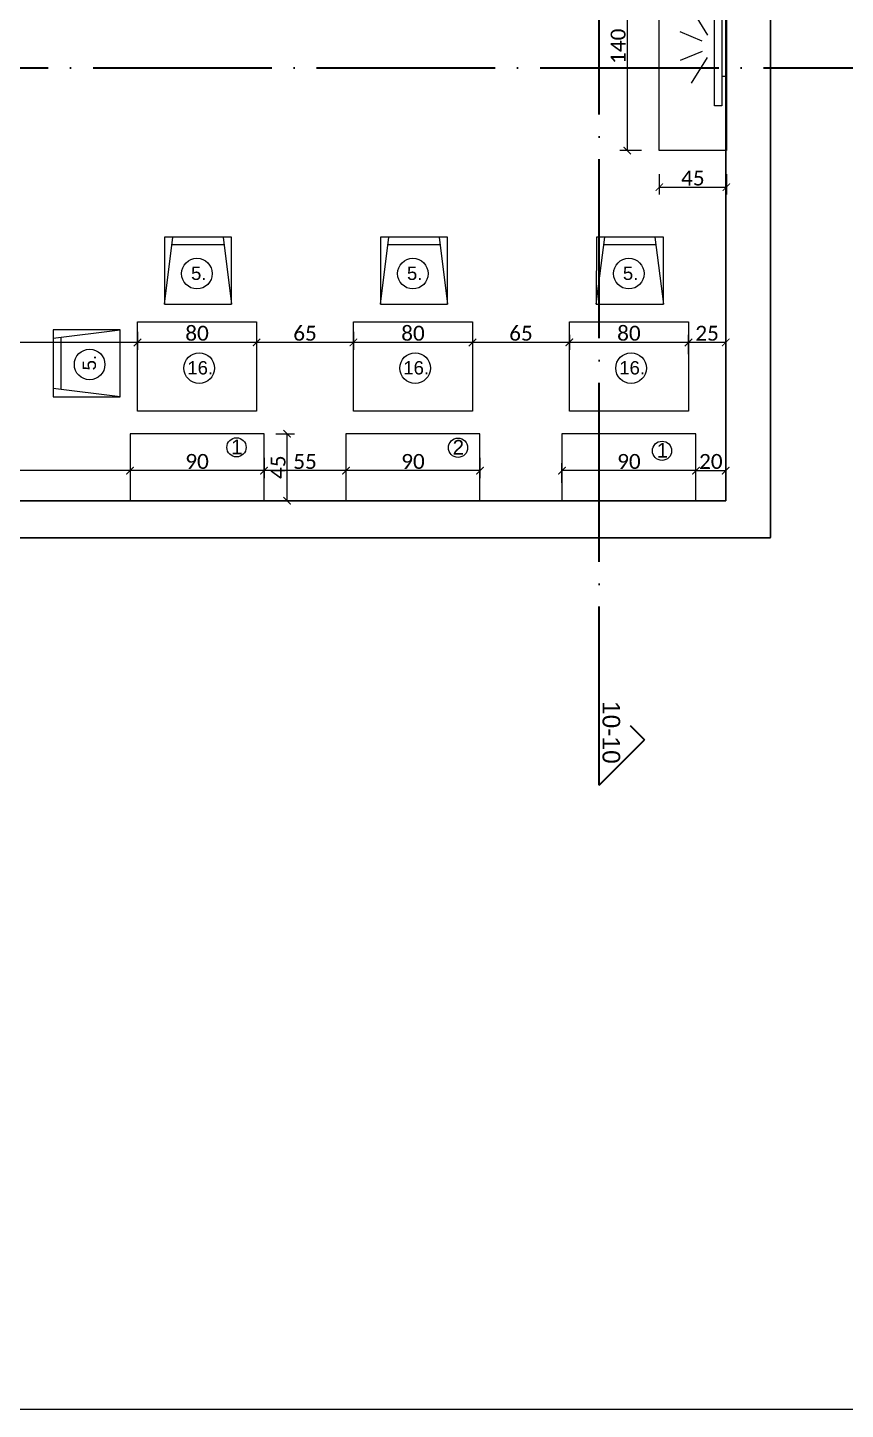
# Model space of a CAD drawing. Header units: centimetres. Extents: x -26724 to 60145, y -23645 to 6771.
# Drawn here: x -18454 to -17905, y -3525 to -2598 of the extents above; entities that cross this region are included whole.
import ezdxf

# ---------------------------------------------------------------- set-up
doc = ezdxf.new("R2010")
doc.units = ezdxf.units.CM
doc.linetypes.add('ACAD_ISO04W100', pattern=[30, 24, -3, 0, -3])
for name, color, linetype, lineweight in [('4.KOTE', 88, 'Continuous', 15), ('namestaj', 8, 'Continuous', 9), ('namjestaj', 150, 'Continuous', 5), ('zid', 7, 'Continuous', 40)]:
    doc.layers.add(name, color=color, linetype=linetype, lineweight=lineweight)
doc.layers.add('IZGLED 2', color=253, linetype='Continuous', lineweight=9, true_color=0x828282)
doc.layers.add('pozicije', color=7, linetype='Continuous')
doc.styles.add('0.15', font='arial.ttf', dxfattribs={"height": 0.15})
doc.styles.get("Standard").update_dxf_attribs({"font": 'calibri.ttf'})
doc.dimstyles.new('ja 1 50', dxfattribs={"dimtxt": 10, "dimasz": 5, "dimexe": 5, "dimexo": 5, "dimgap": 1, "dimtad": 1, "dimdec": 0, "dimtxsty": 'Standard', "dimblk": 'ARCHTICK', "dimcen": 2.5, "dimclrd": 256, "dimclrt": 7, "dimadec": 0, "dimazin": 0, "dimtfac": 1, "dimtdec": 0, "dimtix": 1, "dimtmove": 1, "dimatfit": 3, "dimldrblk": 'ARCHTICK', "dimfxl": 10, "dimfxlon": 1, "dimlwd": 0, "dimlwe": 9, "dimarcsym": 0})

# ---------------------------------------------------------------- blocks, each defined once
blk = doc.blocks.new('UYYYYUUUUY')
at = {"layer": 'namestaj'}
for p, q in [((5424.75, -7104.17), (5424.75, -7064.17)), ((5424.75, -7064.17), (5427.75, -7064.17)), ((5448.04, -7059.31), (5437.38, -7076.64)), ((5440.91, -7080.76), (5455.81, -7074.54)), ((5448.04, -7109.03), (5437.38, -7091.7)), ((5440.91, -7087.58), (5455.81, -7093.79)), ((5427.75, -7104.17), (5424.75, -7104.17))]:
    blk.add_line(p, q, dxfattribs=at)
blk.add_lwpolyline([(5432.75, -7124.17), (5432.75, -7044.17), (5427.75, -7044.17), (5427.75, -7124.17), (5432.75, -7124.17)], dxfattribs=at)
blk = doc.blocks.new('_ArchTick')
at = {"color": 0, "linetype": 'ByBlock', "const_width": 0.15}
blk.add_lwpolyline([(-0.5, -0.5), (0.5, 0.5)], dxfattribs=at)
blk = doc.blocks.new('*D2572')
at = {"layer": '4.KOTE', "color": 0, "lineweight": 9, "transparency": 16777216}
for p, q in [((-18095.07, -2903.29), (-18095.07, -2890.07)), ((-18005.07, -2903.29), (-18005.07, -2890.07))]:
    blk.add_line(p, q, dxfattribs=at)
at = {"layer": '4.KOTE', "lineweight": 0, "transparency": 16777216}
blk.add_line((-18005.07, -2895.07), (-18095.07, -2895.07), dxfattribs=at)
at = {"layer": 'Defpoints', "color": 0, "transparency": 16777216}
for p in [(-18095.07, -2895.07), (-18095.07, -2915.26, 13.5), (-18005.07, -2915.26, 13.5)]:
    blk.add_point(p, dxfattribs=at)
at = {"layer": '4.KOTE', "lineweight": 0, "transparency": 16777216, "xscale": 5, "yscale": 5, "zscale": 5, "rotation": 180}
blk.add_blockref('_ArchTick', (-18095.07, -2895.07), dxfattribs=at)
at = {"layer": '4.KOTE', "lineweight": 0, "transparency": 16777216, "xscale": 5, "yscale": 5, "zscale": 5}
blk.add_blockref('_ArchTick', (-18005.07, -2895.07), dxfattribs=at)
at = {"layer": '4.KOTE', "color": 7, "transparency": 16777216, "insert": (-18050.07, -2888.94), "char_height": 10, "attachment_point": 5}
blk.add_mtext('90', dxfattribs=at)
blk = doc.blocks.new('*D2573')
at = {"layer": '4.KOTE', "color": 0, "lineweight": 9, "transparency": 16777216}
for p, q in [((-18240.07, 11.97), (-18240.07, 25.19)), ((-18150.07, 10.19), (-18150.07, 25.19))]:
    blk.add_line(p, q, dxfattribs=at)
at = {"layer": '4.KOTE', "lineweight": 0, "transparency": 16777216}
blk.add_line((-18240.07, 20.19), (-18150.07, 20.19), dxfattribs=at)
at = {"layer": 'Defpoints', "color": 0, "transparency": 16777216}
for p in [(-18150.07, 20.19), (-18240.07, 0, 13.5), (-18150.07, -2870.26, 13.5)]:
    blk.add_point(p, dxfattribs=at)
at = {"layer": '4.KOTE', "lineweight": 0, "transparency": 16777216, "xscale": 5, "yscale": 5, "zscale": 5, "rotation": 180}
blk.add_blockref('_ArchTick', (-18240.07, 20.19), dxfattribs=at)
at = {"layer": '4.KOTE', "lineweight": 0, "transparency": 16777216, "xscale": 5, "yscale": 5, "zscale": 5}
blk.add_blockref('_ArchTick', (-18150.07, 20.19), dxfattribs=at)
at = {"layer": '4.KOTE', "color": 7, "transparency": 16777216, "insert": (-18195.07, 26.31), "char_height": 10, "attachment_point": 5}
blk.add_mtext('90', dxfattribs=at)
blk = doc.blocks.new('*D2574')
at = {"layer": '4.KOTE', "color": 0, "lineweight": 9, "transparency": 16777216}
for p, q in [((-18240.07, -2886.4), (-18240.07, -2900.07)), ((-18150.07, -2886.4), (-18150.07, -2900.07))]:
    blk.add_line(p, q, dxfattribs=at)
at = {"layer": '4.KOTE', "lineweight": 0, "transparency": 16777216}
blk.add_line((-18150.07, -2895.07), (-18240.07, -2895.07), dxfattribs=at)
at = {"layer": 'Defpoints', "color": 0, "transparency": 16777216}
for p in [(-18240.07, -2870.26, 13.5), (-18150.07, -2870.26, 13.5), (-18240.07, -2895.07)]:
    blk.add_point(p, dxfattribs=at)
at = {"layer": '4.KOTE', "lineweight": 0, "transparency": 16777216, "xscale": 5, "yscale": 5, "zscale": 5, "rotation": 180}
blk.add_blockref('_ArchTick', (-18240.07, -2895.07), dxfattribs=at)
at = {"layer": '4.KOTE', "lineweight": 0, "transparency": 16777216, "xscale": 5, "yscale": 5, "zscale": 5}
blk.add_blockref('_ArchTick', (-18150.07, -2895.07), dxfattribs=at)
at = {"layer": '4.KOTE', "color": 7, "transparency": 16777216, "insert": (-18195.07, -2888.94), "char_height": 10, "attachment_point": 5}
blk.add_mtext('90', dxfattribs=at)
blk = doc.blocks.new('*D2575')
at = {"layer": '4.KOTE', "color": 0, "lineweight": 9, "transparency": 16777216}
for p, q in [((-18295.07, -2886.4), (-18295.07, -2900.07)), ((-18240.07, -2886.4), (-18240.07, -2900.07))]:
    blk.add_line(p, q, dxfattribs=at)
at = {"layer": '4.KOTE', "lineweight": 0, "transparency": 16777216}
blk.add_line((-18240.07, -2895.07), (-18295.07, -2895.07), dxfattribs=at)
at = {"layer": 'Defpoints', "color": 0, "transparency": 16777216}
for p in [(-18295.07, -2870.26, 13.5), (-18240.07, -2870.26, 13.5), (-18295.07, -2895.07)]:
    blk.add_point(p, dxfattribs=at)
at = {"layer": '4.KOTE', "lineweight": 0, "transparency": 16777216, "xscale": 5, "yscale": 5, "zscale": 5, "rotation": 180}
blk.add_blockref('_ArchTick', (-18295.07, -2895.07), dxfattribs=at)
at = {"layer": '4.KOTE', "lineweight": 0, "transparency": 16777216, "xscale": 5, "yscale": 5, "zscale": 5}
blk.add_blockref('_ArchTick', (-18240.07, -2895.07), dxfattribs=at)
at = {"layer": '4.KOTE', "color": 7, "transparency": 16777216, "insert": (-18267.57, -2888.99), "char_height": 10, "attachment_point": 5}
blk.add_mtext('55', dxfattribs=at)
blk = doc.blocks.new('*D2576')
at = {"layer": '4.KOTE', "color": 0, "lineweight": 9, "transparency": 16777216}
for p, q in [((-18385.07, -2886.4), (-18385.07, -2900.07)), ((-18295.07, -2886.4), (-18295.07, -2900.07))]:
    blk.add_line(p, q, dxfattribs=at)
at = {"layer": '4.KOTE', "lineweight": 0, "transparency": 16777216}
blk.add_line((-18295.07, -2895.07), (-18385.07, -2895.07), dxfattribs=at)
at = {"layer": 'Defpoints', "color": 0, "transparency": 16777216}
for p in [(-18385.07, -2870.26, 13.5), (-18295.07, -2870.26, 13.5), (-18385.07, -2895.07)]:
    blk.add_point(p, dxfattribs=at)
at = {"layer": '4.KOTE', "lineweight": 0, "transparency": 16777216, "xscale": 5, "yscale": 5, "zscale": 5, "rotation": 180}
blk.add_blockref('_ArchTick', (-18385.07, -2895.07), dxfattribs=at)
at = {"layer": '4.KOTE', "lineweight": 0, "transparency": 16777216, "xscale": 5, "yscale": 5, "zscale": 5}
blk.add_blockref('_ArchTick', (-18295.07, -2895.07), dxfattribs=at)
at = {"layer": '4.KOTE', "color": 7, "transparency": 16777216, "insert": (-18340.07, -2888.94), "char_height": 10, "attachment_point": 5}
blk.add_mtext('90', dxfattribs=at)
blk = doc.blocks.new('*D2577')
at = {"layer": '4.KOTE', "color": 0, "lineweight": 9, "transparency": 16777216}
for p, q in [((-18570.07, -2886.23), (-18570.07, -2900.07)), ((-18385.07, -2886.4), (-18385.07, -2900.07))]:
    blk.add_line(p, q, dxfattribs=at)
at = {"layer": '4.KOTE', "lineweight": 0, "transparency": 16777216}
blk.add_line((-18385.07, -2895.07), (-18570.07, -2895.07), dxfattribs=at)
at = {"layer": 'Defpoints', "color": 0, "transparency": 16777216}
for p in [(-18570.07, -2867.86, 13.5), (-18385.07, -2870.26, 13.5), (-18570.07, -2895.07)]:
    blk.add_point(p, dxfattribs=at)
at = {"layer": '4.KOTE', "lineweight": 0, "transparency": 16777216, "xscale": 5, "yscale": 5, "zscale": 5, "rotation": 180}
blk.add_blockref('_ArchTick', (-18570.07, -2895.07), dxfattribs=at)
at = {"layer": '4.KOTE', "lineweight": 0, "transparency": 16777216, "xscale": 5, "yscale": 5, "zscale": 5}
blk.add_blockref('_ArchTick', (-18385.07, -2895.07), dxfattribs=at)
at = {"layer": '4.KOTE', "color": 7, "transparency": 16777216, "insert": (-18477.57, -2888.94), "char_height": 10, "attachment_point": 5}
blk.add_mtext('185', dxfattribs=at)
blk = doc.blocks.new('*D2578')
at = {"layer": '4.KOTE', "color": 0, "lineweight": 9, "transparency": 16777216}
for p, q in [((-18287.1, -2870.26), (-18274.58, -2870.26)), ((-18287.1, -2915.26), (-18274.58, -2915.26))]:
    blk.add_line(p, q, dxfattribs=at)
at = {"layer": '4.KOTE', "lineweight": 0, "transparency": 16777216}
blk.add_line((-18279.58, -2915.26), (-18279.58, -2870.26), dxfattribs=at)
at = {"layer": 'Defpoints', "color": 0, "transparency": 16777216}
for p in [(-18295.07, -2870.26, 13.5), (-18279.58, -2870.26), (-18295.07, -2915.26, 13.5)]:
    blk.add_point(p, dxfattribs=at)
at = {"layer": '4.KOTE', "lineweight": 0, "transparency": 16777216, "xscale": 5, "yscale": 5, "zscale": 5}
for p, rotation in [((-18279.58, -2870.26), 90), ((-18279.58, -2915.26), 270)]:
    blk.add_blockref('_ArchTick', p, dxfattribs=dict(at, rotation=rotation))
at = {"layer": '4.KOTE', "color": 7, "transparency": 16777216, "insert": (-18285.65, -2892.76), "char_height": 10, "attachment_point": 5, "rotation": 90}
blk.add_mtext('45', dxfattribs=at)
blk = doc.blocks.new('*D2581')
at = {"layer": '4.KOTE', "color": 0, "lineweight": 9, "transparency": 16777216}
for p, q in [((-18005.07, -2895.07), (-18005.07, -2890.07)), ((-17985.07, -2895.85), (-17985.07, -2890.07))]:
    blk.add_line(p, q, dxfattribs=at)
at = {"layer": '4.KOTE', "lineweight": 0, "transparency": 16777216}
blk.add_line((-18005.07, -2895.07), (-17985.07, -2895.07), dxfattribs=at)
at = {"layer": 'Defpoints', "color": 0, "transparency": 16777216}
for p in [(-18005.07, -2898.49), (-17985.07, -2895.07), (-17985.07, -2898.49, 13.5)]:
    blk.add_point(p, dxfattribs=at)
at = {"layer": '4.KOTE', "lineweight": 0, "transparency": 16777216, "xscale": 5, "yscale": 5, "zscale": 5, "rotation": 180}
blk.add_blockref('_ArchTick', (-18005.07, -2895.07), dxfattribs=at)
at = {"layer": '4.KOTE', "lineweight": 0, "transparency": 16777216, "xscale": 5, "yscale": 5, "zscale": 5}
blk.add_blockref('_ArchTick', (-17985.07, -2895.07), dxfattribs=at)
at = {"layer": '4.KOTE', "color": 7, "transparency": 16777216, "insert": (-17995.07, -2888.94), "char_height": 10, "attachment_point": 5}
blk.add_mtext('20', dxfattribs=at)
blk = doc.blocks.new('*D2582')
at = {"layer": '4.KOTE', "color": 0, "lineweight": 9, "transparency": 16777216}
for p, q in [((-18010.07, -2816.99), (-18010.07, -2804.03)), ((-17985.07, -2816.99), (-17985.07, -2804.03))]:
    blk.add_line(p, q, dxfattribs=at)
at = {"layer": '4.KOTE', "lineweight": 0, "transparency": 16777216}
blk.add_line((-17985.07, -2809.03), (-18010.07, -2809.03), dxfattribs=at)
at = {"layer": 'Defpoints', "color": 0, "transparency": 16777216}
for p in [(-18010.07, -2809.03), (-18010.07, -2827.2, 13.5), (-17985.07, -2827.2, 13.5)]:
    blk.add_point(p, dxfattribs=at)
at = {"layer": '4.KOTE', "lineweight": 0, "transparency": 16777216, "xscale": 5, "yscale": 5, "zscale": 5, "rotation": 180}
blk.add_blockref('_ArchTick', (-18010.07, -2809.03), dxfattribs=at)
at = {"layer": '4.KOTE', "lineweight": 0, "transparency": 16777216, "xscale": 5, "yscale": 5, "zscale": 5}
blk.add_blockref('_ArchTick', (-17985.07, -2809.03), dxfattribs=at)
at = {"layer": '4.KOTE', "color": 7, "transparency": 16777216, "insert": (-17997.57, -2802.9), "char_height": 10, "attachment_point": 5}
blk.add_mtext('25', dxfattribs=at)
blk = doc.blocks.new('*D2583')
at = {"layer": '4.KOTE', "color": 0, "lineweight": 9, "transparency": 16777216}
for p, q in [((-18090.07, -2803.87), (-18090.07, -2814.03)), ((-18010.07, -2816.99), (-18010.07, -2804.03))]:
    blk.add_line(p, q, dxfattribs=at)
at = {"layer": '4.KOTE', "lineweight": 0, "transparency": 16777216}
blk.add_line((-18010.07, -2809.03), (-18090.07, -2809.03), dxfattribs=at)
at = {"layer": 'Defpoints', "color": 0, "transparency": 16777216}
for p in [(-18090.07, -2800.3, 13.5), (-18090.07, -2809.03), (-18010.07, -2827.2, 13.5)]:
    blk.add_point(p, dxfattribs=at)
at = {"layer": '4.KOTE', "lineweight": 0, "transparency": 16777216, "xscale": 5, "yscale": 5, "zscale": 5, "rotation": 180}
blk.add_blockref('_ArchTick', (-18090.07, -2809.03), dxfattribs=at)
at = {"layer": '4.KOTE', "lineweight": 0, "transparency": 16777216, "xscale": 5, "yscale": 5, "zscale": 5}
blk.add_blockref('_ArchTick', (-18010.07, -2809.03), dxfattribs=at)
at = {"layer": '4.KOTE', "color": 7, "transparency": 16777216, "insert": (-18050.07, -2802.9), "char_height": 10, "attachment_point": 5}
blk.add_mtext('80', dxfattribs=at)
blk = doc.blocks.new('*D2584')
at = {"layer": '4.KOTE', "color": 0, "lineweight": 9, "transparency": 16777216}
for p, q in [((-18155.07, -2801.85), (-18155.07, -2814.03)), ((-18090.07, -2803.87), (-18090.07, -2814.03))]:
    blk.add_line(p, q, dxfattribs=at)
at = {"layer": '4.KOTE', "lineweight": 0, "transparency": 16777216}
blk.add_line((-18090.07, -2809.03), (-18155.07, -2809.03), dxfattribs=at)
at = {"layer": 'Defpoints', "color": 0, "transparency": 16777216}
for p in [(-18155.07, -2795.26, 13.5), (-18090.07, -2800.3, 13.5), (-18155.07, -2809.03)]:
    blk.add_point(p, dxfattribs=at)
at = {"layer": '4.KOTE', "lineweight": 0, "transparency": 16777216, "xscale": 5, "yscale": 5, "zscale": 5, "rotation": 180}
blk.add_blockref('_ArchTick', (-18155.07, -2809.03), dxfattribs=at)
at = {"layer": '4.KOTE', "lineweight": 0, "transparency": 16777216, "xscale": 5, "yscale": 5, "zscale": 5}
blk.add_blockref('_ArchTick', (-18090.07, -2809.03), dxfattribs=at)
at = {"layer": '4.KOTE', "color": 7, "transparency": 16777216, "insert": (-18122.57, -2802.91), "char_height": 10, "attachment_point": 5}
blk.add_mtext('65', dxfattribs=at)
blk = doc.blocks.new('*D2585')
at = {"layer": '4.KOTE', "color": 0, "lineweight": 9, "transparency": 16777216}
for p, q in [((-18235.07, -2801.85), (-18235.07, -2814.03)), ((-18155.07, -2801.85), (-18155.07, -2814.03))]:
    blk.add_line(p, q, dxfattribs=at)
at = {"layer": '4.KOTE', "lineweight": 0, "transparency": 16777216}
blk.add_line((-18155.07, -2809.03), (-18235.07, -2809.03), dxfattribs=at)
at = {"layer": 'Defpoints', "color": 0, "transparency": 16777216}
for p in [(-18235.07, -2795.26, 13.5), (-18155.07, -2795.26, 13.5), (-18235.07, -2809.03)]:
    blk.add_point(p, dxfattribs=at)
at = {"layer": '4.KOTE', "lineweight": 0, "transparency": 16777216, "xscale": 5, "yscale": 5, "zscale": 5, "rotation": 180}
blk.add_blockref('_ArchTick', (-18235.07, -2809.03), dxfattribs=at)
at = {"layer": '4.KOTE', "lineweight": 0, "transparency": 16777216, "xscale": 5, "yscale": 5, "zscale": 5}
blk.add_blockref('_ArchTick', (-18155.07, -2809.03), dxfattribs=at)
at = {"layer": '4.KOTE', "color": 7, "transparency": 16777216, "insert": (-18195.07, -2802.9), "char_height": 10, "attachment_point": 5}
blk.add_mtext('80', dxfattribs=at)
blk = doc.blocks.new('*D2586')
at = {"layer": '4.KOTE', "color": 0, "lineweight": 9, "transparency": 16777216}
for p, q in [((-18300.07, -2801.85), (-18300.07, -2814.03)), ((-18235.07, -2801.85), (-18235.07, -2814.03))]:
    blk.add_line(p, q, dxfattribs=at)
at = {"layer": '4.KOTE', "lineweight": 0, "transparency": 16777216}
blk.add_line((-18235.07, -2809.03), (-18300.07, -2809.03), dxfattribs=at)
at = {"layer": 'Defpoints', "color": 0, "transparency": 16777216}
for p in [(-18300.07, -2795.26, 13.5), (-18235.07, -2795.26, 13.5), (-18300.07, -2809.03)]:
    blk.add_point(p, dxfattribs=at)
at = {"layer": '4.KOTE', "lineweight": 0, "transparency": 16777216, "xscale": 5, "yscale": 5, "zscale": 5, "rotation": 180}
blk.add_blockref('_ArchTick', (-18300.07, -2809.03), dxfattribs=at)
at = {"layer": '4.KOTE', "lineweight": 0, "transparency": 16777216, "xscale": 5, "yscale": 5, "zscale": 5}
blk.add_blockref('_ArchTick', (-18235.07, -2809.03), dxfattribs=at)
at = {"layer": '4.KOTE', "color": 7, "transparency": 16777216, "insert": (-18267.57, -2802.91), "char_height": 10, "attachment_point": 5}
blk.add_mtext('65', dxfattribs=at)
blk = doc.blocks.new('*D2587')
at = {"layer": '4.KOTE', "color": 0, "lineweight": 9, "transparency": 16777216}
for p, q in [((-18380.07, -2801.85), (-18380.07, -2814.03)), ((-18300.07, -2801.85), (-18300.07, -2814.03))]:
    blk.add_line(p, q, dxfattribs=at)
at = {"layer": '4.KOTE', "lineweight": 0, "transparency": 16777216}
blk.add_line((-18300.07, -2809.03), (-18380.07, -2809.03), dxfattribs=at)
at = {"layer": 'Defpoints', "color": 0, "transparency": 16777216}
for p in [(-18380.07, -2795.26, 13.5), (-18300.07, -2795.26, 13.5), (-18380.07, -2809.03)]:
    blk.add_point(p, dxfattribs=at)
at = {"layer": '4.KOTE', "lineweight": 0, "transparency": 16777216, "xscale": 5, "yscale": 5, "zscale": 5, "rotation": 180}
blk.add_blockref('_ArchTick', (-18380.07, -2809.03), dxfattribs=at)
at = {"layer": '4.KOTE', "lineweight": 0, "transparency": 16777216, "xscale": 5, "yscale": 5, "zscale": 5}
blk.add_blockref('_ArchTick', (-18300.07, -2809.03), dxfattribs=at)
at = {"layer": '4.KOTE', "color": 7, "transparency": 16777216, "insert": (-18340.07, -2802.9), "char_height": 10, "attachment_point": 5}
blk.add_mtext('80', dxfattribs=at)
blk = doc.blocks.new('*D2588')
at = {"layer": '4.KOTE', "color": 0, "lineweight": 9, "transparency": 16777216}
for p, q in [((-18570.07, -2801.85), (-18570.07, -2814.03)), ((-18380.07, -2801.85), (-18380.07, -2814.03))]:
    blk.add_line(p, q, dxfattribs=at)
at = {"layer": '4.KOTE', "lineweight": 0, "transparency": 16777216}
blk.add_line((-18380.07, -2809.03), (-18570.07, -2809.03), dxfattribs=at)
at = {"layer": 'Defpoints', "color": 0, "transparency": 16777216}
for p in [(-18570.07, -2795.27, 13.5), (-18380.07, -2795.26, 13.5), (-18570.07, -2809.03)]:
    blk.add_point(p, dxfattribs=at)
at = {"layer": '4.KOTE', "lineweight": 0, "transparency": 16777216, "xscale": 5, "yscale": 5, "zscale": 5, "rotation": 180}
blk.add_blockref('_ArchTick', (-18570.07, -2809.03), dxfattribs=at)
at = {"layer": '4.KOTE', "lineweight": 0, "transparency": 16777216, "xscale": 5, "yscale": 5, "zscale": 5}
blk.add_blockref('_ArchTick', (-18380.07, -2809.03), dxfattribs=at)
at = {"layer": '4.KOTE', "color": 7, "transparency": 16777216, "insert": (-18475.07, -2802.9), "char_height": 10, "attachment_point": 5}
blk.add_mtext('190', dxfattribs=at)
blk = doc.blocks.new('*D2589')
at = {"layer": '4.KOTE', "color": 0, "lineweight": 9, "transparency": 16777216}
for p, q in [((-18041.43, -2540.26), (-18056.17, -2540.26)), ((-18041.51, -2680.26), (-18056.17, -2680.26))]:
    blk.add_line(p, q, dxfattribs=at)
at = {"layer": '4.KOTE', "lineweight": 0, "transparency": 16777216}
blk.add_line((-18051.17, -2540.26), (-18051.17, -2680.26), dxfattribs=at)
at = {"layer": 'Defpoints', "color": 0, "transparency": 16777216}
for p in [(-17985.07, -2540.26, 13.5), (-18051.17, -2680.26), (-17994.28, -2680.26, 13.5)]:
    blk.add_point(p, dxfattribs=at)
at = {"layer": '4.KOTE', "lineweight": 0, "transparency": 16777216, "xscale": 5, "yscale": 5, "zscale": 5}
for p, rotation in [((-18051.17, -2540.26), 90), ((-18051.17, -2680.26), 270)]:
    blk.add_blockref('_ArchTick', p, dxfattribs=dict(at, rotation=rotation))
at = {"layer": '4.KOTE', "color": 7, "transparency": 16777216, "insert": (-18057.29, -2610.26), "char_height": 10, "attachment_point": 5, "rotation": 90}
blk.add_mtext('140', dxfattribs=at)
blk = doc.blocks.new('*D2590')
at = {"layer": '4.KOTE', "color": 0, "lineweight": 9, "transparency": 16777216}
for p, q in [((-18029.65, -2696.19), (-18029.65, -2709.83)), ((-17984.65, -2696.19), (-17984.65, -2709.83))]:
    blk.add_line(p, q, dxfattribs=at)
at = {"layer": '4.KOTE', "lineweight": 0, "transparency": 16777216}
blk.add_line((-18029.65, -2704.83), (-17984.65, -2704.83), dxfattribs=at)
at = {"layer": 'Defpoints', "color": 0, "transparency": 16777216}
for p in [(-18029.65, -2680.26, 13.5), (-17984.65, -2680.26, 13.5), (-17984.65, -2704.83)]:
    blk.add_point(p, dxfattribs=at)
at = {"layer": '4.KOTE', "lineweight": 0, "transparency": 16777216, "xscale": 5, "yscale": 5, "zscale": 5, "rotation": 180}
blk.add_blockref('_ArchTick', (-18029.65, -2704.83), dxfattribs=at)
at = {"layer": '4.KOTE', "lineweight": 0, "transparency": 16777216, "xscale": 5, "yscale": 5, "zscale": 5}
blk.add_blockref('_ArchTick', (-17984.65, -2704.83), dxfattribs=at)
at = {"layer": '4.KOTE', "color": 7, "transparency": 16777216, "insert": (-18007.15, -2698.76), "char_height": 10, "attachment_point": 5}
blk.add_mtext('45', dxfattribs=at)
blk = doc.blocks.new('*D2659')
at = {"layer": '4.KOTE', "color": 0, "lineweight": 9, "transparency": 16777216}
for p, q in [((-19851.49, -2772.29), (-19866.49, -2772.29)), ((-19854.88, -2922.3), (-19866.49, -2922.3))]:
    blk.add_line(p, q, dxfattribs=at)
at = {"layer": '4.KOTE', "lineweight": 0, "transparency": 16777216}
blk.add_line((-19861.49, -2772.29), (-19861.49, -2922.3), dxfattribs=at)
at = {"layer": 'Defpoints', "color": 0, "transparency": 16777216}
for p in [(0, -2772.29, 13.5), (-19861.49, -2922.3), (-19849.98, -2922.3, 13.5)]:
    blk.add_point(p, dxfattribs=at)
at = {"layer": '4.KOTE', "lineweight": 0, "transparency": 16777216, "xscale": 5, "yscale": 5, "zscale": 5}
for p, rotation in [((-19861.49, -2772.29), 90), ((-19861.49, -2922.3), 270)]:
    blk.add_blockref('_ArchTick', p, dxfattribs=dict(at, rotation=rotation))
at = {"layer": '4.KOTE', "color": 7, "transparency": 16777216, "insert": (-19867.61, -2847.29), "char_height": 10, "attachment_point": 5, "rotation": 90}
blk.add_mtext('150', dxfattribs=at)
blk = doc.blocks.new('*D2662')
at = {"layer": '4.KOTE', "color": 0, "lineweight": 9, "transparency": 16777216}
for p, q in [((-19656.35, -2602.26), (-19671.35, -2602.26)), ((-19666.35, -2667.26), (-19671.35, -2667.26))]:
    blk.add_line(p, q, dxfattribs=at)
at = {"layer": '4.KOTE', "lineweight": 0, "transparency": 16777216}
blk.add_line((-19666.35, -2602.26), (-19666.35, -2667.26), dxfattribs=at)
at = {"layer": 'Defpoints', "color": 0, "transparency": 16777216}
for p in [(0, -2602.26, 40.5), (-19666.35, -2667.26), (-19666.35, -2667.26)]:
    blk.add_point(p, dxfattribs=at)
at = {"layer": '4.KOTE', "lineweight": 0, "transparency": 16777216, "xscale": 5, "yscale": 5, "zscale": 5}
for p, rotation in [((-19666.35, -2602.26), 90), ((-19666.35, -2667.26), 270)]:
    blk.add_blockref('_ArchTick', p, dxfattribs=dict(at, rotation=rotation))
at = {"layer": '4.KOTE', "color": 7, "transparency": 16777216, "insert": (-19672.47, -2634.76), "char_height": 10, "attachment_point": 5, "rotation": 90}
blk.add_mtext('65', dxfattribs=at)

msp = doc.modelspace()

# ---------------------------------------------------------------- linework, layer by layer
msp.add_lwpolyline([(-16727.61, -3525.06), (-21182.61, -3525.06), (-21182.61, -375.06), (-16727.61, -375.06), (-16727.61, -3525.06)])
at = {"layer": '4.KOTE'}
for centre in [(-18313.59, -2879.43), (-18164.82, -2879.69), (-18027.83, -2881.75)]:
    msp.add_circle(centre, 6.46, dxfattribs=at)
at = {"layer": 'IZGLED 2', "color": 32, "linetype": 'ACAD_ISO04W100', "lineweight": 35, "ltscale": 5}
for p, q in [((-18070.01, -3106.26, 13.5), (-18070.01, -1929.59, 13.5)), ((-19010.3, -2624.74), (-17833.63, -2624.74))]:
    msp.add_line(p, q, dxfattribs=at)
at = {"layer": 'IZGLED 2', "color": 32, "lineweight": 35}
for p in [(-18049.32, -3066.04, 13.5), (-18070.01, -3106.26, 13.5)]:
    msp.add_line(p, (-18039.55, -3075.81, 13.5), dxfattribs=at)
at = {"layer": 'namestaj'}
for centre in [(-18340.13, -2762.85), (-18195.13, -2762.85), (-18050.13, -2762.85), (-18412.19, -2823.8), (-18338.63, -2826.28, 13.5), (-18193.63, -2826.28, 13.5), (-18048.63, -2826.28, 13.5)]:
    msp.add_circle(centre, 10.27, dxfattribs=at)
at = {"layer": 'namjestaj', "transparency": 33554687}
for p, q in [((-18361.95, -2783.43, 13.5), (-18356.31, -2738.43, 13.5)), ((-18361.93, -2738.43, 13.5), (-18361.95, -2783.43, 13.5)), ((-18316.93, -2738.45, 13.5), (-18361.93, -2738.43, 13.5)), ((-18361.93, -2738.43, 13.5), (-18361.93, -2738.43, 13.5)), ((-18321.94, -2743.45, 13.5), (-18356.94, -2743.43, 13.5)), ((-18322.56, -2738.45, 13.5), (-18316.95, -2783.45, 13.5)), ((-18316.95, -2783.45, 13.5), (-18316.93, -2738.45, 13.5)), ((-18216.95, -2783.43, 13.5), (-18211.31, -2738.43, 13.5)), ((-18216.93, -2738.43, 13.5), (-18216.95, -2783.43, 13.5)), ((-18171.93, -2738.45, 13.5), (-18216.93, -2738.43, 13.5)), ((-18216.93, -2738.43, 13.5), (-18216.93, -2738.43, 13.5)), ((-18176.94, -2743.45, 13.5), (-18211.94, -2743.43, 13.5)), ((-18177.56, -2738.45, 13.5), (-18171.95, -2783.45, 13.5)), ((-18171.95, -2783.45, 13.5), (-18171.93, -2738.45, 13.5)), ((-18071.95, -2783.43, 13.5), (-18066.31, -2738.43, 13.5)), ((-18071.93, -2738.43, 13.5), (-18071.95, -2783.43, 13.5)), ((-18026.93, -2738.45, 13.5), (-18071.93, -2738.43, 13.5)), ((-18071.93, -2738.43, 13.5), (-18071.93, -2738.43, 13.5)), ((-18031.94, -2743.45, 13.5), (-18066.94, -2743.43, 13.5)), ((-18032.56, -2738.45, 13.5), (-18026.95, -2783.45, 13.5)), ((-18026.95, -2783.45, 13.5), (-18026.93, -2738.45, 13.5)), ((-18361.95, -2783.43, 13.5), (-18316.95, -2783.45, 13.5)), ((-18216.95, -2783.43, 13.5), (-18171.95, -2783.45, 13.5)), ((-18071.95, -2783.43, 13.5), (-18026.95, -2783.45, 13.5)), ((-18436.59, -2800.61, 13.5), (-18436.61, -2845.61, 13.5)), ((-18391.59, -2800.63, 13.5), (-18436.59, -2800.61, 13.5)), ((-18436.59, -2806.23, 13.5), (-18391.59, -2800.63, 13.5)), ((-18431.59, -2805.61, 13.5), (-18431.61, -2840.61, 13.5)), ((-18391.61, -2845.63, 13.5), (-18391.59, -2800.63, 13.5)), ((-18391.61, -2845.63, 13.5), (-18436.61, -2839.98, 13.5)), ((-18436.61, -2845.61, 13.5), (-18391.61, -2845.63, 13.5)), ((-18436.61, -2845.61, 13.5), (-18436.61, -2845.61, 13.5))]:
    msp.add_line(p, q, dxfattribs=at)
at = {"layer": 'namjestaj'}
for p, q in [((-18295.07, -2870.26, 13.5), (-18385.07, -2870.26, 13.5)), ((-18150.07, -2870.26, 13.5), (-18240.07, -2870.26, 13.5)), ((-18005.07, -2870.26, 13.5), (-18095.07, -2870.26, 13.5))]:
    msp.add_line(p, q, dxfattribs=at)
at = {"layer": 'namjestaj', "elevation": 13.5}
msp.add_lwpolyline([(-17984.65, -2680.26), (-18029.65, -2680.26), (-18029.65, -2540.26), (-17984.65, -2540.26)], close=True, dxfattribs=at)
for points in [[(-18380.07, -2855.26), (-18380.07, -2795.26), (-18300.07, -2795.26), (-18300.07, -2855.26), (-18380.07, -2855.26)], [(-18235.07, -2855.26), (-18235.07, -2795.26), (-18155.07, -2795.26), (-18155.07, -2855.26), (-18235.07, -2855.26)], [(-18090.07, -2855.26), (-18090.07, -2795.26), (-18010.07, -2795.26), (-18010.07, -2855.26), (-18090.07, -2855.26)], [(-18295.07, -2915.26), (-18295.07, -2870.26), (-18385.07, -2870.26), (-18385.07, -2915.26), (-18295.07, -2915.26)], [(-18150.07, -2915.26), (-18150.07, -2870.26), (-18240.07, -2870.26), (-18240.07, -2915.26), (-18150.07, -2915.26)], [(-18005.07, -2915.26), (-18005.07, -2870.26), (-18095.07, -2870.26), (-18095.07, -2915.26), (-18005.07, -2915.26)]]:
    msp.add_lwpolyline(points, dxfattribs=at)
at = {"layer": 'zid', "lineweight": 30}
for p, q in [((-17985.07, -2425.26, 13.5), (-17985.07, -2915.26, 13.5)), ((-17955.07, -2425.26, 13.5), (-17955.07, -2939.76, 13.5)), ((-17985.07, -2915.26, 13.5), (-18540.07, -2915.26, 13.5)), ((-17955.57, -2940.26, 13.5), (-18820.07, -2940.26, 13.5))]:
    msp.add_line(p, q, dxfattribs=at)
msp.add_arc((-17955.57, -2939.76, 13.5), 0.5, 270, 0, dxfattribs=at)

# ---------------------------------------------------------------- block references
at = {"layer": '4.KOTE', "xscale": -1}
msp.add_blockref('UYYYYUUUUY', (-12559.9, 4473.91, 13.5), dxfattribs=at)

# ---------------------------------------------------------------- texts
at = {"layer": 'IZGLED 2', "color": 5, "style": '0.15'}
for s, p in [('1', (-18317.17, -2884.02)), ('2', (-18168.4, -2884.28)), ('1', (-18031.41, -2886.34))]:
    msp.add_text(s, height=9.82, dxfattribs=at).set_placement(p)
at = {"layer": 'IZGLED 2', "color": 32, "style": '0.15'}
msp.add_text('10-10', height=11.788, rotation=270, dxfattribs=at).set_placement((-18067.77, -3049.67, 13.5))
at = {"layer": 'pozicije', "style": '0.15'}
for s, p in [('5.', (-18344.12, -2767.09)), ('5.', (-18199.12, -2767.09)), ('5.', (-18054.12, -2767.09)), ('16.', (-18346.6, -2830.52, 13.5)), ('16.', (-18201.6, -2830.52, 13.5)), ('16.', (-18056.6, -2830.52, 13.5))]:
    msp.add_text(s, height=8.93, dxfattribs=at).set_placement(p)
msp.add_text('5.', height=8.93, rotation=90, dxfattribs=at).set_placement((-18407.95, -2827.8))

# ---------------------------------------------------------------- dimensions: what is measured, and where the dimension line sits
at = {"layer": '4.KOTE'}
for base, p1, p2, picture, middle in [((-18150.07, 20.19), (-18240.07, 0, 13.5), (-18150.07, -2870.26, 13.5), '*D2573', (-18195.07, 26.31)), ((-17984.65, -2704.83), (-18029.65, -2680.26, 13.5), (-17984.65, -2680.26, 13.5), '*D2590', (-18007.15, -2698.76)), ((-18570.07, -2809.03), (-18380.07, -2795.26, 13.5), (-18570.07, -2795.27, 13.5), '*D2588', (-18475.07, -2802.9)), ((-18380.07, -2809.03), (-18300.07, -2795.26, 13.5), (-18380.07, -2795.26, 13.5), '*D2587', (-18340.07, -2802.9)), ((-18300.07, -2809.03), (-18235.07, -2795.26, 13.5), (-18300.07, -2795.26, 13.5), '*D2586', (-18267.57, -2802.91)), ((-18235.07, -2809.03), (-18155.07, -2795.26, 13.5), (-18235.07, -2795.26, 13.5), '*D2585', (-18195.07, -2802.9)), ((-18155.07, -2809.03), (-18090.07, -2800.3, 13.5), (-18155.07, -2795.26, 13.5), '*D2584', (-18122.57, -2802.91)), ((-18090.07, -2809.03), (-18010.07, -2827.2, 13.5), (-18090.07, -2800.3, 13.5), '*D2583', (-18050.07, -2802.9)), ((-18010.07, -2809.03), (-17985.07, -2827.2, 13.5), (-18010.07, -2827.2, 13.5), '*D2582', (-17997.57, -2802.9)), ((-18570.07, -2895.07), (-18385.07, -2870.26, 13.5), (-18570.07, -2867.86, 13.5), '*D2577', (-18477.57, -2888.94)), ((-18385.07, -2895.07), (-18295.07, -2870.26, 13.5), (-18385.07, -2870.26, 13.5), '*D2576', (-18340.07, -2888.94)), ((-18295.07, -2895.07), (-18240.07, -2870.26, 13.5), (-18295.07, -2870.26, 13.5), '*D2575', (-18267.57, -2888.99)), ((-18240.07, -2895.07), (-18150.07, -2870.26, 13.5), (-18240.07, -2870.26, 13.5), '*D2574', (-18195.07, -2888.94)), ((-18095.07, -2895.07), (-18005.07, -2915.26, 13.5), (-18095.07, -2915.26, 13.5), '*D2572', (-18050.07, -2888.94)), ((-17985.07, -2895.07), (-18005.07, -2898.49), (-17985.07, -2898.49, 13.5), '*D2581', (-17995.07, -2888.94))]:
    dim = msp.add_linear_dim(base=base, p1=p1, p2=p2, dimstyle='ja 1 50', dxfattribs=at)
    dim.commit()
    dim.dimension.update_dxf_attribs({"geometry": picture, "text_midpoint": middle})
for base, p1, p2, picture, middle in [((-18051.17, -2680.26), (-17985.07, -2540.26, 13.5), (-17994.28, -2680.26, 13.5), '*D2589', (-18057.29, -2610.26)), ((-19666.35, -2667.26), (0, -2602.26, 40.5), (-19666.35, -2667.26), '*D2662', (-19672.47, -2634.76)), ((-19861.49, -2922.3), (0, -2772.29, 13.5), (-19849.98, -2922.3, 13.5), '*D2659', (-19867.61, -2847.29)), ((-18279.58, -2870.26), (-18295.07, -2915.26, 13.5), (-18295.07, -2870.26, 13.5), '*D2578', (-18285.65, -2892.76))]:
    dim = msp.add_linear_dim(base=base, p1=p1, p2=p2, angle=90, dimstyle='ja 1 50', dxfattribs=at)
    dim.commit()
    dim.dimension.update_dxf_attribs({"geometry": picture, "text_midpoint": middle})

doc.saveas('drawing.dxf')
